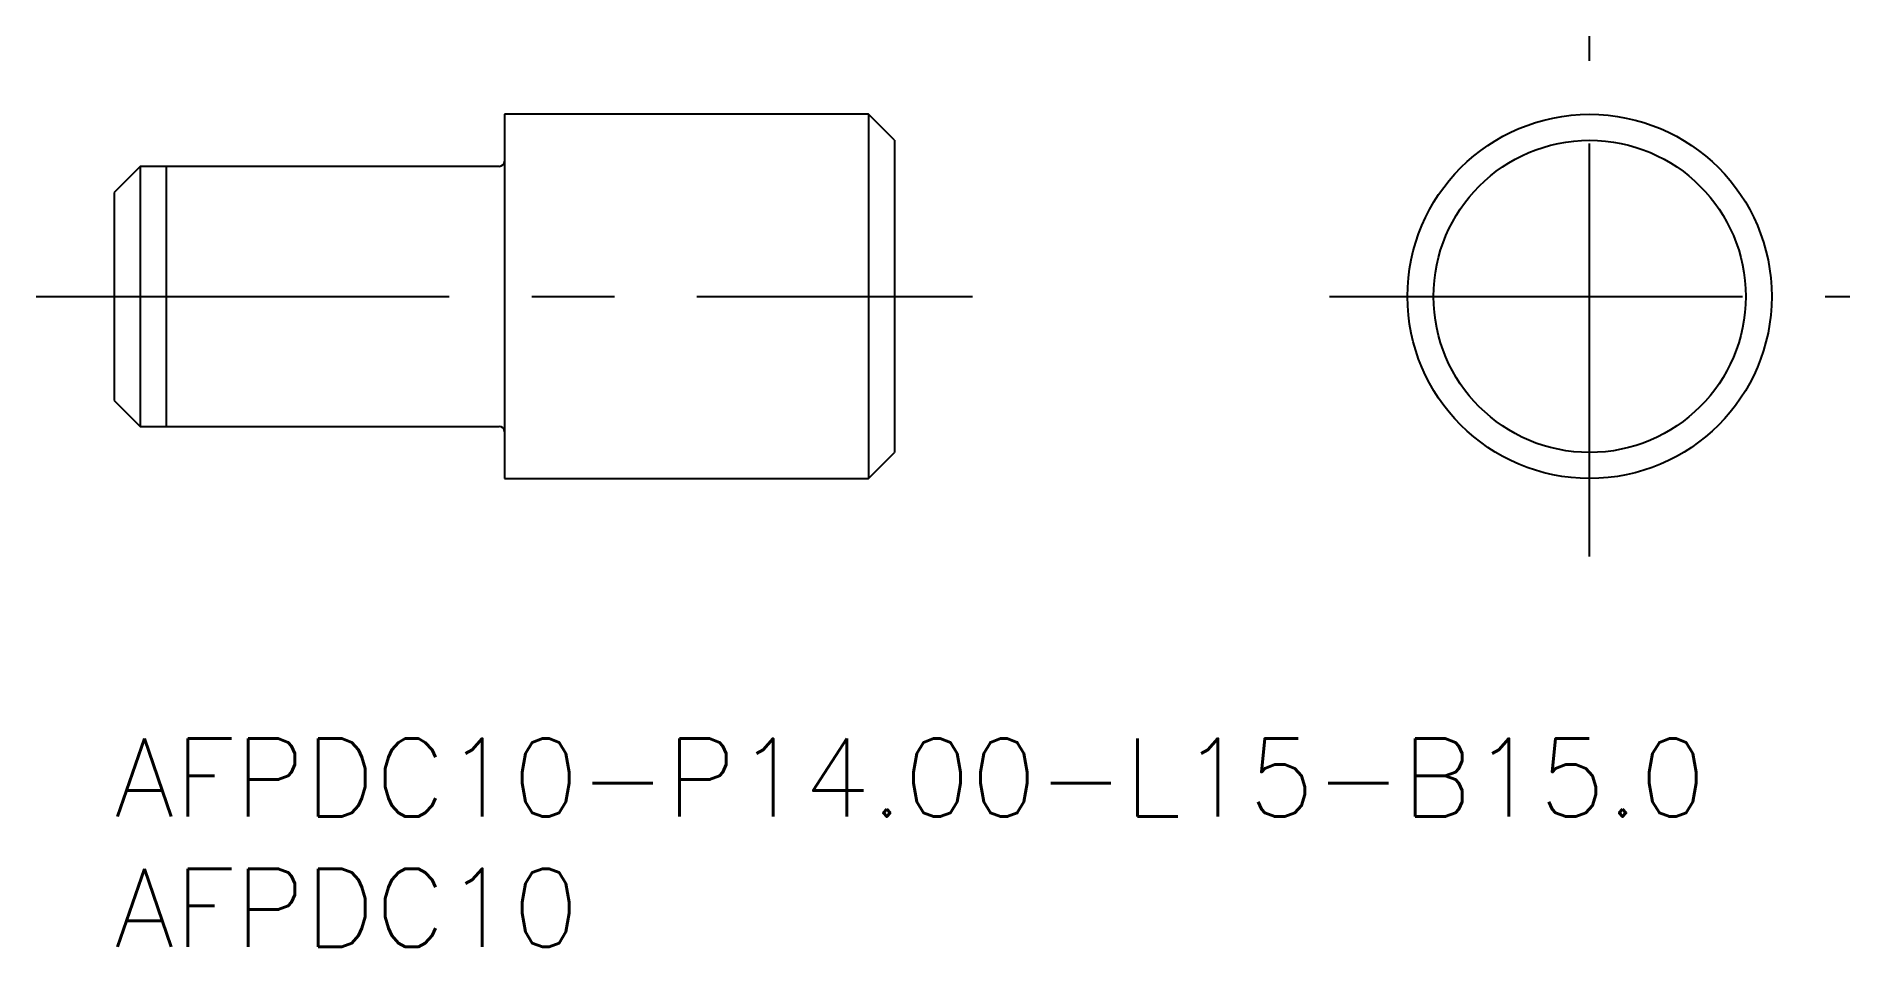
# Model space of a CAD drawing. Extents: x -3 to 66.7, y -8 to 27.
import ezdxf

# ---------------------------------------------------------------- set-up
doc = ezdxf.new("R2010")
doc.units = 0
doc.header["$LTSCALE"] = 0.5
doc.linetypes.add('CENTER', pattern=[50.8, 31.75, -6.35, 6.35, -6.35])
for name, color, linetype in [('MSM_CENTER', 1, 'CENTER'), ('MSM_CONTINUOUS', 7, 'CONTINUOUS'), ('MSM_NARROW', 5, 'CONTINUOUS'), ('MSM_PART_NUMBER', 7, 'CONTINUOUS')]:
    doc.layers.add(name, color=color, linetype=linetype)
doc.styles.get("Standard").update_dxf_attribs({"font": 'txt.shx', "height": 1, "bigfont": 'bigfont.shx'})

# ---------------------------------------------------------------- blocks, each defined once
blk = doc.blocks.new('*U13')
at = {"layer": 'MSM_PART_NUMBER'}
blk.add_text('AFPDC10-P14.00-L15-B15.0', height=3, dxfattribs=at).set_placement((0, -3))
blk = doc.blocks.new('*U14')
at = {"layer": 'MSM_PART_NUMBER'}
blk.add_text('AFPDC10', height=3, dxfattribs=at).set_placement((0, -8))

msp = doc.modelspace()

# ---------------------------------------------------------------- linework, layer by layer
at = {"layer": 'MSM_CENTER'}
for p, q in [((56.72, 7), (56.72, 27)), ((-3, 17), (33, 17)), ((46.72, 17), (66.72, 17))]:
    msp.add_line(p, q, dxfattribs=at)
at = {"layer": 'MSM_CONTINUOUS'}
for p, q in [((29, 24), (15, 24)), ((15, 24), (15, 10)), ((30, 23), (29, 24)), ((29, 24), (29, 10)), ((30, 23), (30, 11)), ((1, 22), (0, 21)), ((14.8, 22), (1, 22)), ((1, 22), (1, 12)), ((0, 21), (0, 13)), ((0, 13), (1, 12)), ((1, 12), (14.8, 12)), ((29, 10), (30, 11)), ((15, 10), (29, 10))]:
    msp.add_line(p, q, dxfattribs=at)
for radius in [7, 6]:
    msp.add_circle((56.72, 17), radius, dxfattribs=at)
for centre, start, end in [((14.8, 22.2), 270, 0), ((14.8, 11.8), 0, 90)]:
    msp.add_arc(centre, 0.2, start, end, dxfattribs=at)
at = {"layer": 'MSM_NARROW'}
msp.add_line((2, 22), (2, 12), dxfattribs=at)

# ---------------------------------------------------------------- block references
at = {"layer": 'MSM_CONTINUOUS'}
for name in ['*U13', '*U14']:
    msp.add_blockref(name, (0, 0), dxfattribs=at)

doc.saveas('drawing.dxf')
